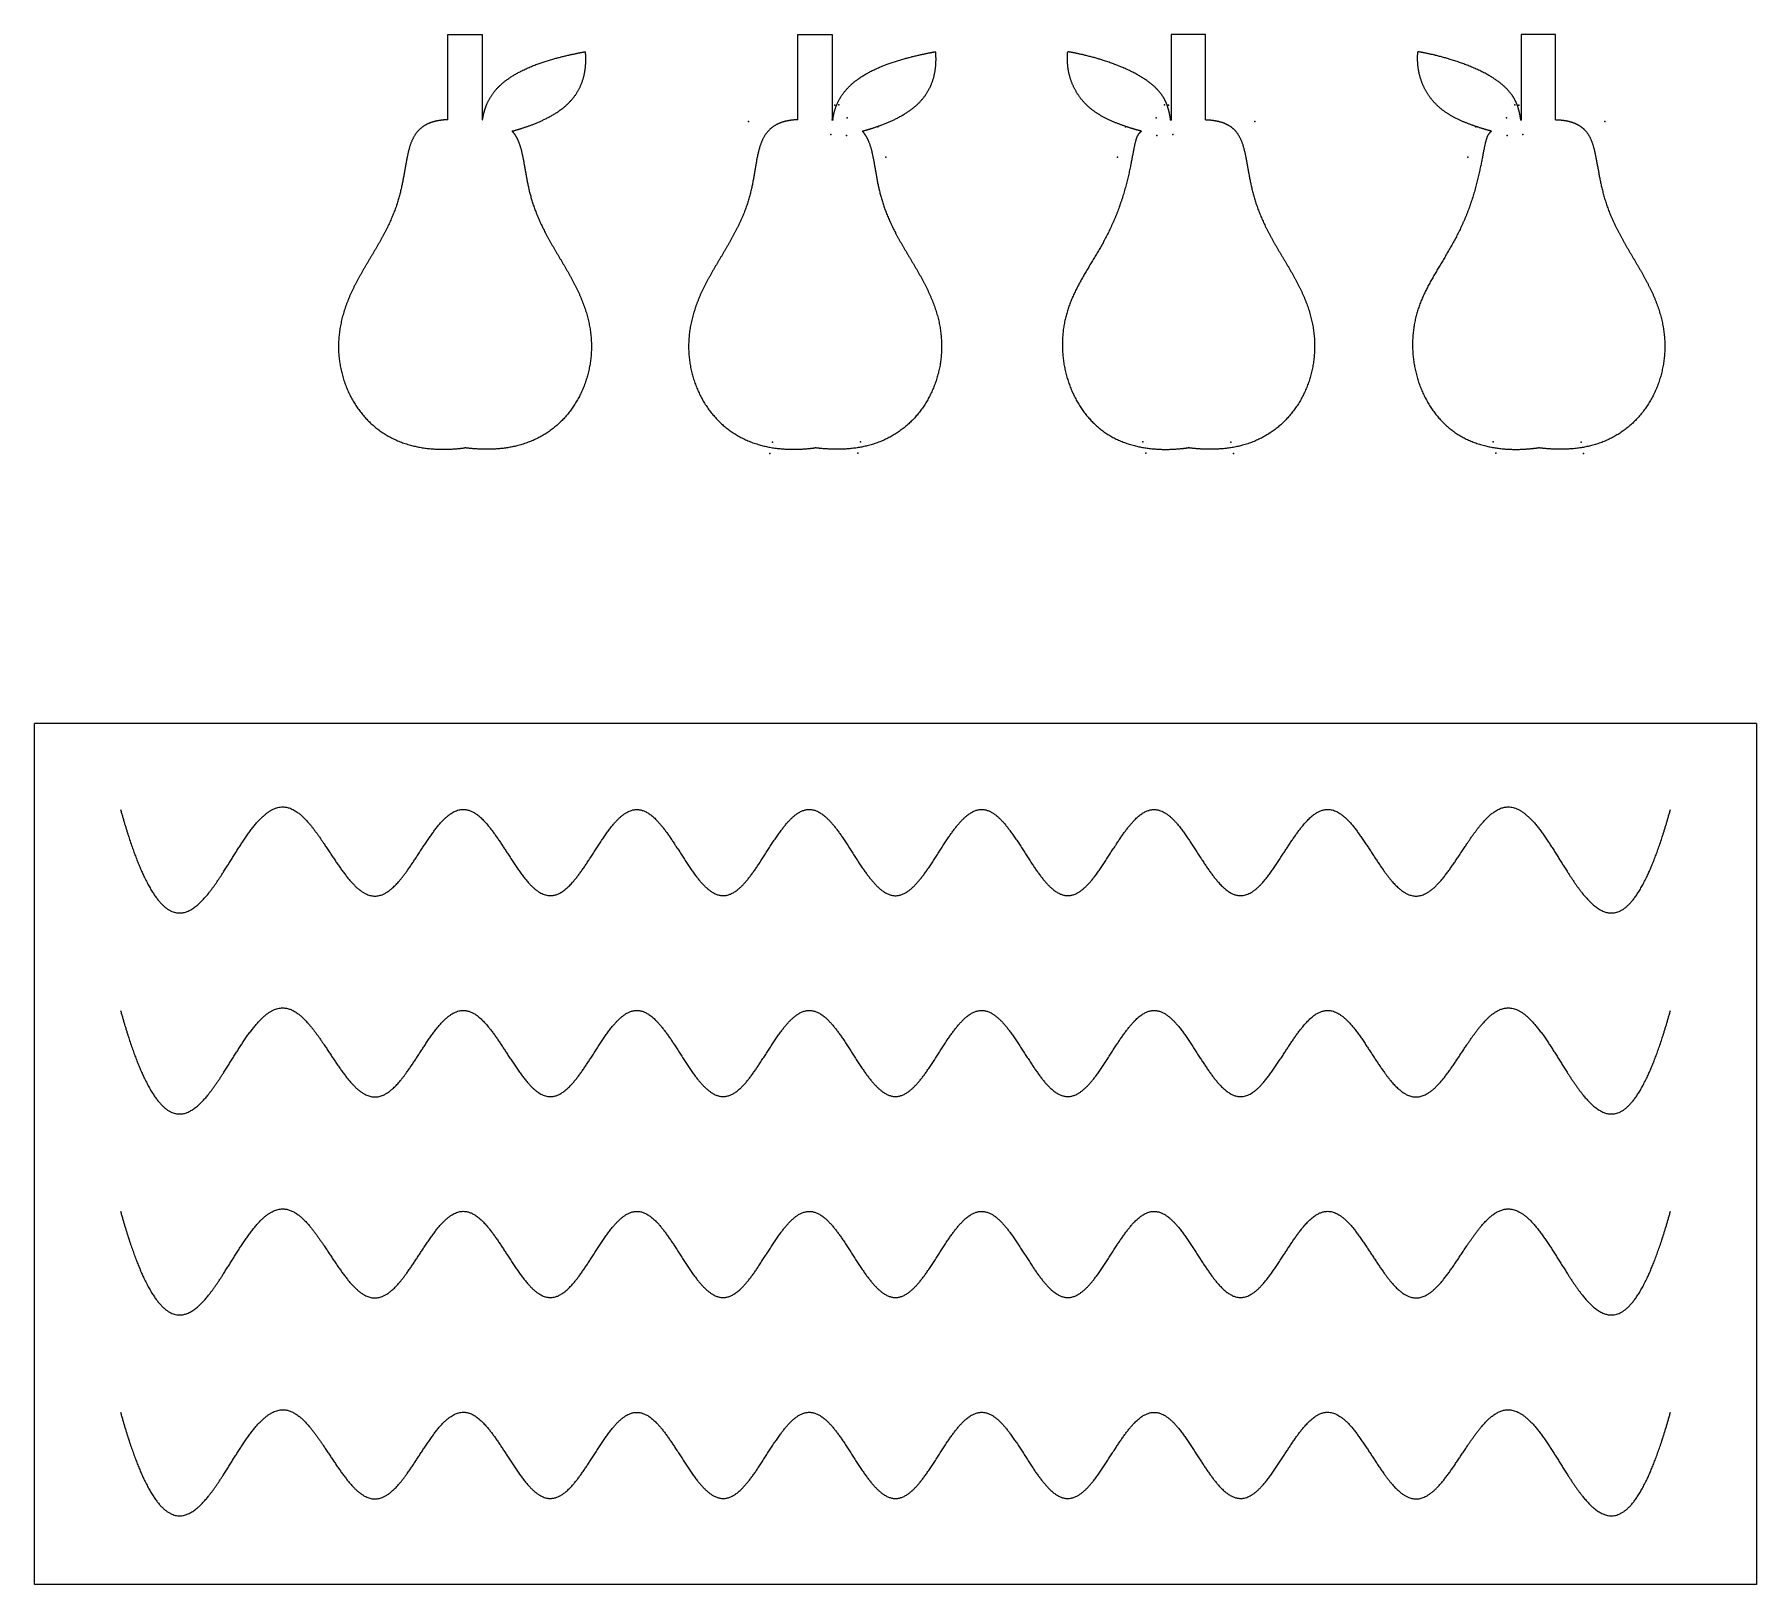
# Model space of a CAD drawing. Header units: millimetres. Extents: x -50 to 50, y -150 to -60.
import ezdxf

# ---------------------------------------------------------------- set-up
doc = ezdxf.new("R2010")
doc.units = ezdxf.units.MM
doc.layers.get('0').update_dxf_attribs({"linetype": 'CONTINUOUS'})

msp = doc.modelspace()

# ---------------------------------------------------------------- linework, layer by layer
for p, q in [((-26, -60), (-24, -60)), ((-26, -64.95), (-26, -60)), ((-24, -60), (-24, -64.95)), ((-5.67, -60), (-3.67, -60)), ((-5.67, -64.95), (-5.67, -60)), ((-3.67, -60), (-3.67, -64.95)), ((18, -60), (16, -60)), ((16, -60), (16, -64.95)), ((18, -64.95), (18, -60)), ((38.33, -60), (36.33, -60)), ((36.33, -60), (36.33, -64.95)), ((38.33, -64.95), (38.33, -60)), ((50, -100), (-50, -100)), ((-50, -150), (-50, -100)), ((50, -100), (50, -150)), ((50, -150), (-50, -150))]:
    msp.add_line(p, q)
for points, knots in [([(-23.98, -64.95), (-23.96, -64.86), (-23.92, -64.63), (-23.83, -64.26), (-23.64, -63.79), (-23.28, -63.24), (-22.74, -62.72), (-22.04, -62.26), (-21.22, -61.86), (-20.26, -61.52), (-19.41, -61.29), (-18.72, -61.14), (-18.24, -61.04), (-18, -61)], [0.137726, 0.137726, 0.137726, 0.137726, 0.137726, 0.137726, 0.2, 0.3, 0.4, 0.5, 0.6, 0.7, 0.8, 0.9, 1, 1, 1, 1, 1, 1]), ([(-22.27, -65.61), (-22.16, -65.59), (-21.85, -65.5), (-21.35, -65.34), (-20.7, -65.1), (-19.96, -64.74), (-19.26, -64.28), (-18.72, -63.76), (-18.33, -63.16), (-18.08, -62.51), (-17.99, -61.93), (-17.97, -61.48), (-17.99, -61.16), (-18, -61)], [0.151582, 0.151582, 0.151582, 0.151582, 0.151582, 0.151582, 0.2, 0.3, 0.4, 0.5, 0.6, 0.7, 0.8, 0.9, 1, 1, 1, 1, 1, 1]), ([(-3.64, -64.95), (-3.63, -64.86), (-3.59, -64.63), (-3.5, -64.26), (-3.31, -63.79), (-2.94, -63.24), (-2.4, -62.72), (-1.71, -62.26), (-0.88, -61.86), (0.07, -61.52), (0.92, -61.29), (1.61, -61.14), (2.09, -61.04), (2.33, -61)], [0.137726, 0.137726, 0.137726, 0.137726, 0.137726, 0.137726, 0.2, 0.3, 0.4, 0.5, 0.6, 0.7, 0.8, 0.9, 1, 1, 1, 1, 1, 1]), ([(-1.93, -65.61), (-1.83, -65.59), (-1.52, -65.5), (-1.02, -65.34), (-0.37, -65.1), (0.38, -64.74), (1.07, -64.28), (1.61, -63.76), (2, -63.16), (2.25, -62.51), (2.35, -61.93), (2.36, -61.48), (2.35, -61.16), (2.33, -61)], [0.151582, 0.151582, 0.151582, 0.151582, 0.151582, 0.151582, 0.2, 0.3, 0.4, 0.5, 0.6, 0.7, 0.8, 0.9, 1, 1, 1, 1, 1, 1]), ([(-26, -64.95), (-26.02, -64.95), (-26.23, -64.96), (-26.62, -65), (-27.12, -65.12), (-27.63, -65.41), (-28.04, -65.96), (-28.29, -66.68), (-28.44, -67.53), (-28.59, -68.48), (-28.81, -69.49), (-29.16, -70.51), (-29.65, -71.53), (-30.25, -72.57), (-30.89, -73.62), (-31.5, -74.7), (-31.99, -75.83), (-32.3, -77.01), (-32.4, -78.2), (-32.27, -79.39), (-31.93, -80.52), (-31.39, -81.56), (-30.68, -82.45), (-29.81, -83.17), (-28.81, -83.69), (-27.67, -84.02), (-26.66, -84.11), (-25.85, -84.09), (-25.29, -84.04), (-25, -84)], [0.036373, 0.036373, 0.036373, 0.036373, 0.036373, 0.036373, 0.04, 0.08, 0.12, 0.16, 0.2, 0.24, 0.28, 0.32, 0.36, 0.4, 0.44, 0.48, 0.52, 0.56, 0.6, 0.64, 0.68, 0.72, 0.76, 0.8, 0.84, 0.88, 0.92, 0.96, 1, 1, 1, 1, 1, 1]), ([(-5.67, -64.95), (-5.68, -64.95), (-5.9, -64.96), (-6.29, -65), (-6.78, -65.12), (-7.29, -65.41), (-7.71, -65.96), (-7.96, -66.68), (-8.11, -67.53), (-8.25, -68.48), (-8.47, -69.49), (-8.82, -70.51), (-9.32, -71.53), (-9.92, -72.57), (-10.56, -73.62), (-11.17, -74.7), (-11.66, -75.83), (-11.97, -77.01), (-12.07, -78.2), (-11.94, -79.39), (-11.6, -80.52), (-11.06, -81.56), (-10.34, -82.45), (-9.48, -83.17), (-8.47, -83.69), (-7.34, -84.02), (-6.33, -84.11), (-5.52, -84.09), (-4.96, -84.04), (-4.67, -84)], [0.036373, 0.036373, 0.036373, 0.036373, 0.036373, 0.036373, 0.04, 0.08, 0.12, 0.16, 0.2, 0.24, 0.28, 0.32, 0.36, 0.4, 0.44, 0.48, 0.52, 0.56, 0.6, 0.64, 0.68, 0.72, 0.76, 0.8, 0.84, 0.88, 0.92, 0.96, 1, 1, 1, 1, 1, 1]), ([(-22.27, -65.61), (-22.2, -65.68), (-22.06, -65.86), (-21.88, -66.19), (-21.7, -66.73), (-21.56, -67.53), (-21.41, -68.48), (-21.19, -69.49), (-20.84, -70.51), (-20.35, -71.53), (-19.75, -72.57), (-19.11, -73.62), (-18.5, -74.7), (-18.01, -75.83), (-17.7, -77.01), (-17.6, -78.2), (-17.73, -79.39), (-18.07, -80.52), (-18.61, -81.56), (-19.32, -82.45), (-20.19, -83.17), (-21.19, -83.69), (-22.33, -84.02), (-23.34, -84.11), (-24.15, -84.09), (-24.71, -84.04), (-25, -84)], [0.132966, 0.132966, 0.132966, 0.132966, 0.132966, 0.132966, 0.16, 0.2, 0.24, 0.28, 0.32, 0.36, 0.4, 0.44, 0.48, 0.52, 0.56, 0.6, 0.64, 0.68, 0.72, 0.76, 0.8, 0.84, 0.88, 0.92, 0.96, 1, 1, 1, 1, 1, 1]), ([(-1.93, -65.61), (-1.87, -65.68), (-1.73, -65.86), (-1.54, -66.19), (-1.37, -66.73), (-1.22, -67.53), (-1.08, -68.48), (-0.86, -69.49), (-0.51, -70.51), (-0.02, -71.53), (0.58, -72.57), (1.23, -73.62), (1.83, -74.7), (2.33, -75.83), (2.64, -77.01), (2.73, -78.2), (2.61, -79.39), (2.26, -80.52), (1.72, -81.56), (1.01, -82.45), (0.14, -83.17), (-0.86, -83.69), (-1.99, -84.02), (-3, -84.11), (-3.81, -84.09), (-4.38, -84.04), (-4.67, -84)], [0.132966, 0.132966, 0.132966, 0.132966, 0.132966, 0.132966, 0.16, 0.2, 0.24, 0.28, 0.32, 0.36, 0.4, 0.44, 0.48, 0.52, 0.56, 0.6, 0.64, 0.68, 0.72, 0.76, 0.8, 0.84, 0.88, 0.92, 0.96, 1, 1, 1, 1, 1, 1])]:
    msp.add_open_spline(points, degree=5, knots=knots)
for points in [[(14.27, -65.61), (14.1, -65.57), (13.78, -65.48), (13.31, -65.33), (12.74, -65.13), (12.1, -64.83), (11.53, -64.49), (11.04, -64.08), (10.63, -63.59), (10.31, -63.03), (10.08, -62.41), (9.99, -61.86), (9.97, -61.44), (9.99, -61.15), (10, -61)], [(15.98, -64.95), (15.96, -64.84), (15.92, -64.63), (15.86, -64.32), (15.73, -63.94), (15.48, -63.49), (15.11, -63.06), (14.59, -62.65), (13.91, -62.24), (13.1, -61.86), (12.17, -61.52), (11.34, -61.28), (10.69, -61.13), (10.23, -61.04), (10, -61)], [(34.6, -65.61), (34.43, -65.57), (34.11, -65.48), (33.65, -65.33), (33.07, -65.13), (32.43, -64.83), (31.86, -64.49), (31.37, -64.08), (30.96, -63.59), (30.64, -63.03), (30.42, -62.41), (30.32, -61.86), (30.31, -61.44), (30.32, -61.15), (30.33, -61)], [(36.31, -64.95), (36.29, -64.84), (36.26, -64.63), (36.19, -64.32), (36.06, -63.94), (35.81, -63.49), (35.44, -63.06), (34.92, -62.65), (34.25, -62.24), (33.43, -61.86), (32.5, -61.52), (31.68, -61.28), (31.02, -61.13), (30.56, -61.04), (30.33, -61)], [(-24, -64.95), (-24, -64.95), (-23.99, -64.95), (-23.99, -64.95), (-23.98, -64.95), (-23.98, -64.95)], [(-3.67, -64.95), (-3.66, -64.95), (-3.66, -64.95), (-3.65, -64.95), (-3.65, -64.95), (-3.64, -64.95)], [(16, -64.95), (16, -64.95), (16, -64.95), (15.99, -64.95), (15.99, -64.95), (15.99, -64.95), (15.98, -64.95), (15.98, -64.95), (15.98, -64.95), (15.98, -64.95)], [(18, -64.95), (18.17, -64.95), (18.5, -64.98), (18.94, -65.06), (19.43, -65.26), (19.86, -65.66), (20.15, -66.25), (20.33, -67), (20.47, -67.88), (20.65, -68.85), (20.92, -69.86), (21.32, -70.87), (21.85, -71.89), (22.46, -72.9), (23.08, -73.93), (23.65, -75), (24.08, -76.1), (24.34, -77.26), (24.38, -78.43), (24.22, -79.58), (23.86, -80.68), (23.3, -81.68), (22.59, -82.53), (21.73, -83.22), (20.74, -83.72), (19.62, -84.03), (18.63, -84.11), (17.84, -84.09), (17.28, -84.04), (17, -84)], [(36.33, -64.95), (36.33, -64.95), (36.33, -64.95), (36.33, -64.95), (36.32, -64.95), (36.32, -64.95), (36.32, -64.95), (36.31, -64.95), (36.31, -64.95), (36.31, -64.95)], [(38.33, -64.95), (38.51, -64.95), (38.84, -64.98), (39.28, -65.06), (39.76, -65.26), (40.2, -65.66), (40.48, -66.25), (40.66, -67), (40.8, -67.88), (40.98, -68.85), (41.25, -69.86), (41.66, -70.87), (42.19, -71.89), (42.79, -72.9), (43.41, -73.93), (43.98, -75), (44.41, -76.1), (44.67, -77.26), (44.72, -78.43), (44.55, -79.58), (44.19, -80.68), (43.64, -81.68), (42.92, -82.53), (42.06, -83.22), (41.07, -83.72), (39.95, -84.03), (38.96, -84.11), (38.17, -84.09), (37.62, -84.04), (37.33, -84)], [(14.27, -65.61), (14.24, -65.65), (14.18, -65.7), (14.11, -65.78), (14.02, -65.9), (13.91, -66.25), (13.79, -66.88), (13.63, -67.76), (13.39, -68.81), (13.05, -69.92), (12.62, -71.01), (12.1, -72.04), (11.53, -73), (10.96, -73.92), (10.45, -74.84), (10.03, -75.79), (9.75, -76.8), (9.65, -77.87), (9.71, -78.97), (9.96, -80.06), (10.37, -81.08), (10.94, -82), (11.65, -82.77), (12.49, -83.38), (13.45, -83.8), (14.52, -84.05), (15.46, -84.12), (16.21, -84.09), (16.73, -84.03), (17, -84)], [(34.6, -65.61), (34.57, -65.65), (34.52, -65.7), (34.44, -65.78), (34.35, -65.9), (34.25, -66.25), (34.13, -66.88), (33.96, -67.76), (33.72, -68.81), (33.39, -69.92), (32.95, -71.01), (32.43, -72.04), (31.86, -73), (31.3, -73.92), (30.78, -74.84), (30.36, -75.79), (30.09, -76.8), (29.98, -77.87), (30.05, -78.97), (30.29, -80.06), (30.7, -81.08), (31.27, -82), (31.98, -82.77), (32.82, -83.38), (33.78, -83.8), (34.85, -84.05), (35.8, -84.12), (36.55, -84.09), (37.07, -84.03), (37.33, -84)], [(-45, -105), (-44.8, -105.72), (-44.4, -107.05), (-43.8, -108.71), (-43, -110.28), (-42, -111.17), (-41, -111.07), (-40, -110.14), (-39, -108.64), (-38, -106.95), (-37, -105.52), (-36, -104.71), (-35, -104.78), (-34, -105.73), (-33, -107.25), (-32, -108.83), (-31, -109.97), (-30, -110.25), (-29, -109.53), (-28, -108.09), (-27, -106.44), (-26, -105.17), (-25, -104.74), (-24, -105.36), (-23, -106.76), (-22, -108.44), (-21, -109.77), (-20, -110.26), (-19, -109.69), (-18, -108.3), (-17, -106.62), (-16, -105.25), (-15, -104.74), (-14, -105.29), (-13, -106.67), (-12, -108.36), (-11, -109.73), (-10, -110.27), (-9, -109.72), (-8, -108.34), (-7, -106.65), (-6, -105.27), (-5, -104.73), (-4, -105.28), (-3, -106.66), (-2, -108.35), (-1, -109.73), (0, -110.27), (1, -109.73), (2, -108.35), (3, -106.66), (4, -105.28), (5, -104.73), (6, -105.27), (7, -106.65), (8, -108.34), (9, -109.72), (10, -110.27), (11, -109.73), (12, -108.36), (13, -106.67), (14, -105.29), (15, -104.74), (16, -105.25), (17, -106.62), (18, -108.3), (19, -109.69), (20, -110.26), (21, -109.77), (22, -108.44), (23, -106.76), (24, -105.36), (25, -104.74), (26, -105.17), (27, -106.44), (28, -108.09), (29, -109.53), (30, -110.25), (31, -109.97), (32, -108.83), (33, -107.25), (34, -105.73), (35, -104.78), (36, -104.71), (37, -105.52), (38, -106.95), (39, -108.64), (40, -110.14), (41, -111.07), (42, -111.17), (43, -110.28), (43.8, -108.71), (44.4, -107.05), (44.8, -105.72), (45, -105)], [(-45, -116.67), (-44.8, -117.39), (-44.4, -118.72), (-43.8, -120.38), (-43, -121.95), (-42, -122.84), (-41, -122.74), (-40, -121.81), (-39, -120.3), (-38, -118.62), (-37, -117.18), (-36, -116.38), (-35, -116.45), (-34, -117.4), (-33, -118.91), (-32, -120.5), (-31, -121.63), (-30, -121.91), (-29, -121.2), (-28, -119.76), (-27, -118.11), (-26, -116.84), (-25, -116.41), (-24, -117.03), (-23, -118.43), (-22, -120.1), (-21, -121.44), (-20, -121.93), (-19, -121.36), (-18, -119.97), (-17, -118.28), (-16, -116.92), (-15, -116.4), (-14, -116.96), (-13, -118.34), (-12, -120.03), (-11, -121.4), (-10, -121.93), (-9, -121.39), (-8, -120), (-7, -118.31), (-6, -116.94), (-5, -116.4), (-4, -116.94), (-3, -118.32), (-2, -120.01), (-1, -121.39), (0, -121.93), (1, -121.39), (2, -120.01), (3, -118.32), (4, -116.94), (5, -116.4), (6, -116.94), (7, -118.31), (8, -120), (9, -121.39), (10, -121.93), (11, -121.4), (12, -120.03), (13, -118.34), (14, -116.96), (15, -116.4), (16, -116.92), (17, -118.28), (18, -119.97), (19, -121.36), (20, -121.93), (21, -121.44), (22, -120.1), (23, -118.43), (24, -117.03), (25, -116.41), (26, -116.84), (27, -118.11), (28, -119.76), (29, -121.2), (30, -121.91), (31, -121.63), (32, -120.5), (33, -118.91), (34, -117.4), (35, -116.45), (36, -116.38), (37, -117.18), (38, -118.62), (39, -120.3), (40, -121.81), (41, -122.74), (42, -122.84), (43, -121.95), (43.8, -120.38), (44.4, -118.72), (44.8, -117.39), (45, -116.67)], [(-45, -128.33), (-44.8, -129.05), (-44.4, -130.38), (-43.8, -132.05), (-43, -133.61), (-42, -134.51), (-41, -134.41), (-40, -133.48), (-39, -131.97), (-38, -130.28), (-37, -128.85), (-36, -128.05), (-35, -128.12), (-34, -129.07), (-33, -130.58), (-32, -132.17), (-31, -133.3), (-30, -133.58), (-29, -132.86), (-28, -131.42), (-27, -129.78), (-26, -128.5), (-25, -128.08), (-24, -128.69), (-23, -130.1), (-22, -131.77), (-21, -133.1), (-20, -133.6), (-19, -133.02), (-18, -131.63), (-17, -129.95), (-16, -128.59), (-15, -128.07), (-14, -128.62), (-13, -130.01), (-12, -131.7), (-11, -133.07), (-10, -133.6), (-9, -133.05), (-8, -131.67), (-7, -129.98), (-6, -128.6), (-5, -128.07), (-4, -128.61), (-3, -129.99), (-2, -131.68), (-1, -133.06), (0, -133.6), (1, -133.06), (2, -131.68), (3, -129.99), (4, -128.61), (5, -128.07), (6, -128.6), (7, -129.98), (8, -131.67), (9, -133.05), (10, -133.6), (11, -133.07), (12, -131.7), (13, -130.01), (14, -128.62), (15, -128.07), (16, -128.59), (17, -129.95), (18, -131.63), (19, -133.02), (20, -133.6), (21, -133.1), (22, -131.77), (23, -130.1), (24, -128.69), (25, -128.08), (26, -128.5), (27, -129.78), (28, -131.42), (29, -132.86), (30, -133.58), (31, -133.3), (32, -132.17), (33, -130.58), (34, -129.07), (35, -128.12), (36, -128.05), (37, -128.85), (38, -130.28), (39, -131.97), (40, -133.48), (41, -134.41), (42, -134.51), (43, -133.61), (43.8, -132.05), (44.4, -130.38), (44.8, -129.05), (45, -128.33)], [(-45, -140), (-44.8, -140.72), (-44.4, -142.05), (-43.8, -143.71), (-43, -145.28), (-42, -146.17), (-41, -146.07), (-40, -145.14), (-39, -143.64), (-38, -141.95), (-37, -140.52), (-36, -139.71), (-35, -139.78), (-34, -140.73), (-33, -142.25), (-32, -143.83), (-31, -144.97), (-30, -145.25), (-29, -144.53), (-28, -143.09), (-27, -141.44), (-26, -140.17), (-25, -139.74), (-24, -140.36), (-23, -141.76), (-22, -143.44), (-21, -144.77), (-20, -145.26), (-19, -144.69), (-18, -143.3), (-17, -141.62), (-16, -140.25), (-15, -139.74), (-14, -140.29), (-13, -141.67), (-12, -143.36), (-11, -144.73), (-10, -145.27), (-9, -144.72), (-8, -143.34), (-7, -141.65), (-6, -140.27), (-5, -139.73), (-4, -140.28), (-3, -141.66), (-2, -143.35), (-1, -144.73), (0, -145.27), (1, -144.73), (2, -143.35), (3, -141.66), (4, -140.28), (5, -139.73), (6, -140.27), (7, -141.65), (8, -143.34), (9, -144.72), (10, -145.27), (11, -144.73), (12, -143.36), (13, -141.67), (14, -140.29), (15, -139.74), (16, -140.25), (17, -141.62), (18, -143.3), (19, -144.69), (20, -145.26), (21, -144.77), (22, -143.44), (23, -141.76), (24, -140.36), (25, -139.74), (26, -140.17), (27, -141.44), (28, -143.09), (29, -144.53), (30, -145.25), (31, -144.97), (32, -143.83), (33, -142.25), (34, -140.73), (35, -139.78), (36, -139.71), (37, -140.52), (38, -141.95), (39, -143.64), (40, -145.14), (41, -146.07), (42, -146.17), (43, -145.28), (43.8, -143.71), (44.4, -142.05), (44.8, -140.72), (45, -140)]]:
    msp.add_open_spline(points, degree=5)
for p in [(-3.67, -64.95), (-3.66, -64.95), (-3.65, -64.95), (-3.64, -64.95), (-3.52, -64.1), (-3.3, -64.09), (-2.81, -64.85), (15.14, -64.85), (15.63, -64.09), (15.85, -64.1), (15.97, -64.95), (15.98, -64.95), (16, -64.95), (16, -64.95), (35.47, -64.85), (35.96, -64.09), (36.19, -64.1), (36.31, -64.95), (36.31, -64.95), (36.33, -64.95), (36.34, -64.95), (-8.53, -65.05), (-3.76, -65.8), (-2.84, -65.86), (-1.03, -65.37), (13.36, -65.37), (15.17, -65.86), (16.1, -65.8), (20.86, -65.05), (33.69, -65.37), (35.51, -65.86), (36.43, -65.8), (41.19, -65.05), (-0.57, -67.13), (12.9, -67.13), (33.24, -67.13), (-7.14, -83.68), (-2.04, -83.66), (14.37, -83.66), (19.47, -83.68), (34.7, -83.66), (39.81, -83.68), (-7.3, -84.34), (-2.19, -84.32), (14.53, -84.32), (19.63, -84.34), (34.86, -84.32), (39.96, -84.34)]:
    msp.add_point(p)

doc.saveas('drawing.dxf')
